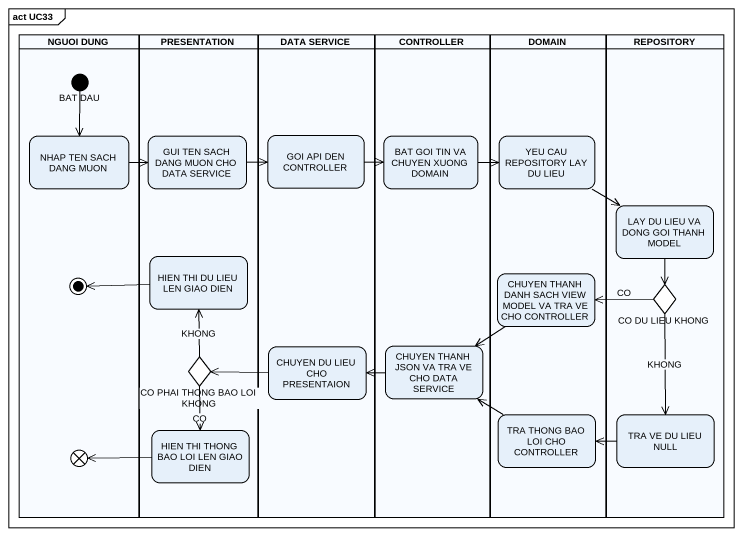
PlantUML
@startuml
mainframe act UC33
hide empty description
state "NGUOI DUNG" as NGUOI_DUNG <<partition>> {
  state "BAT DAU" as BAT_DAU <<start>>
  state "NHAP TEN SACH DANG MUON" as NHAP_TEN_SACH_DANG_MUON
  state final1 <<end>>
  state flowfinal1 <<end>>
}
state PRESENTATION <<partition>> {
  state "GUI TEN SACH DANG MUON CHO DATA SERVICE" as GUI_TEN_SACH_DANG_MUON_CHO
  state "HIEN THI DU LIEU LEN GIAO DIEN" as HIEN_THI_DU_LIEU_LEN_GIAO
  state "CO PHAI THONG BAO LOI KHONG" as CO_PHAI_THONG_BAO_LOI_KHONG <<choice>>
  state "HIEN THI THONG BAO LOI LEN GIAO DIEN" as HIEN_THI_THONG_BAO_LOI_LEN
}
state "DATA SERVICE" as DATA_SERVICE <<partition>> {
  state "GOI API DEN CONTROLLER" as GOI_API_DEN_CONTROLLER
  state "CHUYEN DU LIEU CHO PRESENTAION" as CHUYEN_DU_LIEU_CHO
}
state CONTROLLER <<partition>> {
  state "BAT GOI TIN VA CHUYEN XUONG DOMAIN" as BAT_GOI_TIN_VA_CHUYEN_XUONG
  state "CHUYEN THANH JSON VA TRA VE CHO DATA SERVICE" as CHUYEN_THANH_JSON_VA_TRA_VE
}
state DOMAIN <<partition>> {
  state "YEU CAU REPOSITORY LAY DU LIEU" as YEU_CAU_REPOSITORY_LAY_DU
  state "CHUYEN THANH DANH SACH VIEW MODEL VA TRA VE CHO CONTROLLER" as CHUYEN_THANH_DANH_SACH_VIEW
  state "TRA THONG BAO LOI CHO CONTROLLER" as TRA_THONG_BAO_LOI_CHO
}
state REPOSITORY <<partition>> {
  state "LAY DU LIEU VA DONG GOI THANH MODEL" as LAY_DU_LIEU_VA_DONG_GOI
  state "CO DU LIEU KHONG" as CO_DU_LIEU_KHONG <<choice>>
  state "TRA VE DU LIEU NULL" as TRA_VE_DU_LIEU_NULL
}
BAT_DAU --> NHAP_TEN_SACH_DANG_MUON
NHAP_TEN_SACH_DANG_MUON -right-> GUI_TEN_SACH_DANG_MUON_CHO
GUI_TEN_SACH_DANG_MUON_CHO -right-> GOI_API_DEN_CONTROLLER
GOI_API_DEN_CONTROLLER -right-> BAT_GOI_TIN_VA_CHUYEN_XUONG
BAT_GOI_TIN_VA_CHUYEN_XUONG -right-> YEU_CAU_REPOSITORY_LAY_DU
YEU_CAU_REPOSITORY_LAY_DU -right-> LAY_DU_LIEU_VA_DONG_GOI
LAY_DU_LIEU_VA_DONG_GOI --> CO_DU_LIEU_KHONG
HIEN_THI_DU_LIEU_LEN_GIAO -left-> final1
CHUYEN_THANH_DANH_SACH_VIEW --> CHUYEN_THANH_JSON_VA_TRA_VE
CO_DU_LIEU_KHONG -left-> CHUYEN_THANH_DANH_SACH_VIEW : CO
CO_DU_LIEU_KHONG --> TRA_VE_DU_LIEU_NULL : KHONG
CO_PHAI_THONG_BAO_LOI_KHONG -up-> HIEN_THI_DU_LIEU_LEN_GIAO : KHONG
CO_PHAI_THONG_BAO_LOI_KHONG --> HIEN_THI_THONG_BAO_LOI_LEN : CO
CHUYEN_DU_LIEU_CHO -left-> CO_PHAI_THONG_BAO_LOI_KHONG
CHUYEN_THANH_JSON_VA_TRA_VE -left-> CHUYEN_DU_LIEU_CHO
TRA_THONG_BAO_LOI_CHO -up-> CHUYEN_THANH_JSON_VA_TRA_VE
TRA_VE_DU_LIEU_NULL -left-> TRA_THONG_BAO_LOI_CHO
HIEN_THI_THONG_BAO_LOI_LEN -left-> flowfinal1
@enduml
